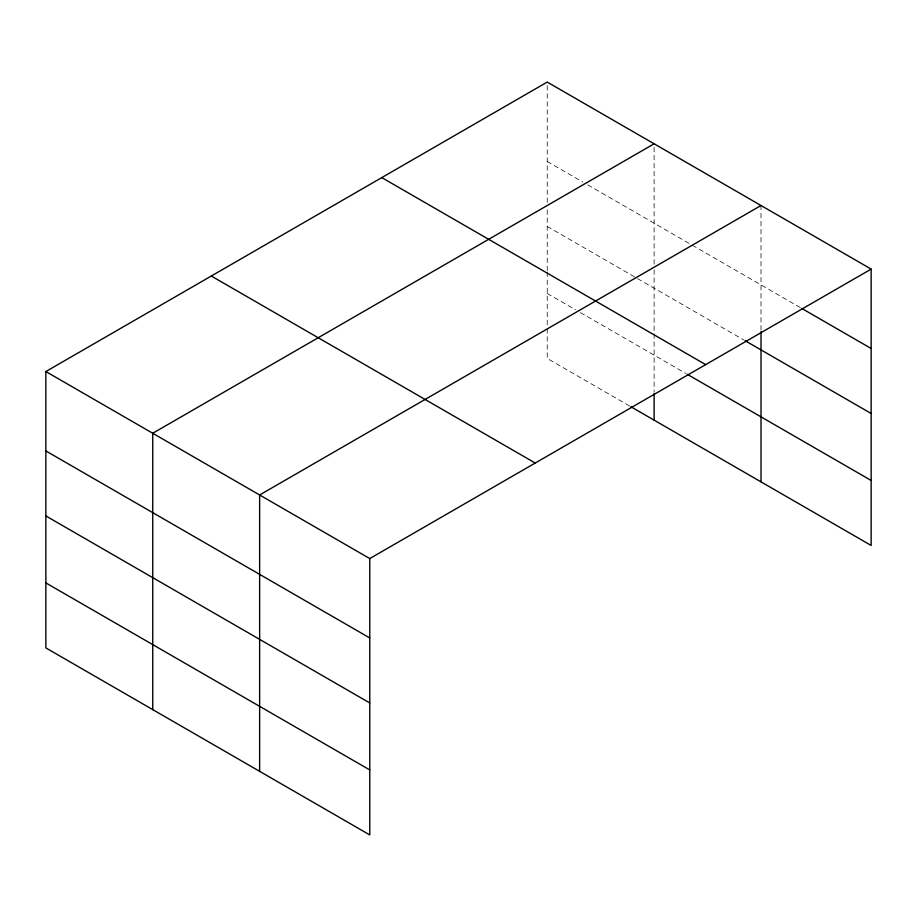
<?xml version="1.0" encoding="UTF-8"?>
<svg xmlns="http://www.w3.org/2000/svg" width="917" height="917" viewBox="0 0 917 917"><rect width="100%" height="100%" fill="white"/><g stroke="black" fill="none" stroke-linecap="round" stroke-linejoin="round"><path stroke-width="0.69" stroke-dasharray="4.58 3.44" d="M547.231 270.641L547.231 208.102M547.231 202.451L547.231 82.083M654.119 269.816L654.119 332.355M654.119 264.165L654.119 143.797M761.018 330.12L761.018 205.511M547.231 161.472L582.857 182.047M587.774 184.879L690.982 244.461M692.209 245.171L800.621 307.757M547.231 226.465L743.813 339.966M547.231 293.44L575.486 309.751M580.404 312.594L686.065 373.597M629.555 405.967L547.231 358.432L547.231 328.767M654.119 333.777L654.119 391.891M547.231 272.062L547.231 327.346"/><path stroke-width="1.38" d="M761.018 331.53L761.018 481.861M45.85 371.545L369.769 558.568L369.769 834.917L45.85 647.906L45.85 371.545L547.231 82.083L871.15 269.094L871.15 545.455L630.781 406.678M654.119 143.797L152.738 433.26L152.738 709.62M761.018 205.511L259.637 494.974L259.637 771.335M369.769 558.568L871.15 269.094M801.848 308.479L871.15 348.483M745.04 340.677L871.15 413.487M381.77 177.6L705.689 364.622M687.303 374.308L871.15 480.451M211.311 276.028L535.23 463.039M45.85 450.935L369.769 637.957M45.85 515.939L369.769 702.949M45.85 582.903L369.769 769.925M654.119 393.301L654.119 420.146"/></g></svg>
